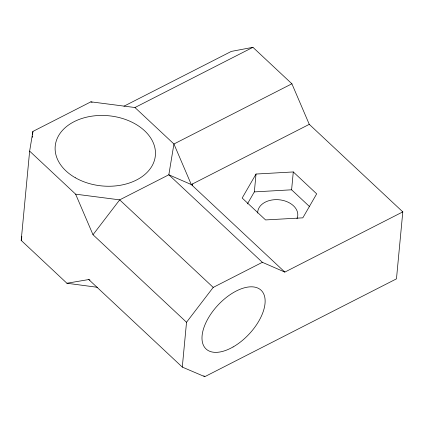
<?xml version="1.0" encoding="UTF-8"?>
<svg xmlns="http://www.w3.org/2000/svg" width="424" height="424" viewBox="0 0 424 424"><rect width="100%" height="100%" fill="white"/><g stroke="black" fill="none" stroke-linecap="round" stroke-linejoin="round"><path stroke-width="0.64" d="M21.2 240.413L29.638 151.13L32.897 131.429L90.895 101.829L134.959 107.526L252.927 47.318L291.898 83.793L309.271 124.349L402.8 211.883L396.472 278.849L204.776 376.682L182.293 367.083L88.764 279.543L66.907 283.248L21.2 240.413L21.831 236.603M32.341 137.339L32.462 136.024M32.59 134.715L32.897 131.429M182.293 367.083L186.528 322.261L213.214 287.398L262.366 262.313L284.833 272.091L402.8 211.883M247.409 203.896L254.342 191.897L256.027 174.041L293.286 171.948L316.686 193.847L302.826 217.841L265.567 219.934L242.168 198.035L256.027 174.041M309.748 206.79L291.601 189.804L293.286 171.948M192.443 183.974L192.21 185.399M186.528 322.261L92.999 234.726L119.685 199.863L168.837 174.778L191.304 184.557L284.833 272.091M123.983 106.191L231.329 51.405L252.927 47.318M291.898 83.793L173.93 143.996L168.837 174.778L262.366 262.313M309.271 124.349L191.304 184.557L173.93 143.996L134.959 107.526M254.342 191.897L291.601 189.804M29.638 151.13L75.626 194.166L119.685 199.863L213.214 287.398M66.907 283.248L97.557 287.324M88.764 279.543L89.978 280.063M90.895 101.829L92.114 102.359M203.812 375.781L204.776 376.682M75.626 194.166L92.999 234.726M257.67 213.06A20.119 14.103 5.4 0 1 280.481 199.932A20.119 14.103 5.4 0 1 296.975 218.758M233.099 346.949A40.238 21.258 -46.9 0 0 261.136 290.281A40.238 21.258 -46.9 0 0 206.456 321.524A40.238 21.258 -46.9 0 0 233.099 346.949M75.382 177.783A50.297 35.25 5.4 0 0 155.142 157.288A50.297 35.25 5.4 0 0 85.357 117.469A50.297 35.25 5.4 0 0 75.382 177.783"/></g></svg>
